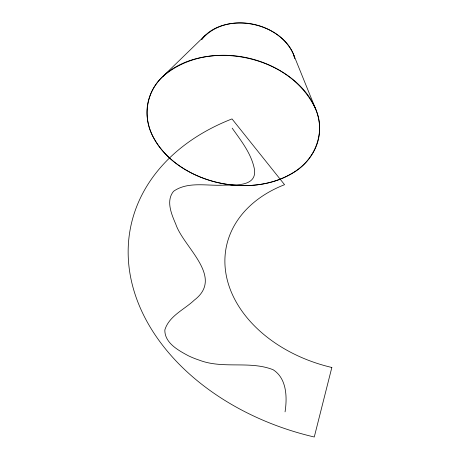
<?xml version="1.0" encoding="UTF-8"?>
<svg xmlns="http://www.w3.org/2000/svg" width="460" height="460" viewBox="0 0 460 460"><rect width="100%" height="100%" fill="white"/><g stroke="black" fill="none" stroke-linecap="round" stroke-linejoin="round"><path stroke-width="0.69" d="M285.062 411.855C287.281 397.394 286.867 378.436 273.096 369.719C249.694 360.467 223.129 369.288 199.439 360.209A68.086 49.956 11.9 0 1 188.318 355.741C178.342 350.342 164.577 342.976 164.835 329.941C169.113 315.865 184.299 309.649 194.292 300.138C224.601 277.058 183.638 247.635 175.772 224.152C171.534 214.251 165.715 200.899 173.546 191.302C187.714 181.269 206.649 186.007 222.916 185.179C233.95 184.834 256.542 187.203 254.558 169.901C251.723 154.037 241.258 140.984 232.179 128.156M201.744 39.485C225.509 11.057 278.547 21.143 293.394 54.113L315.847 109.537C326.088 132.923 314.398 161.029 292.577 173.086C269.514 186.852 240.844 188.341 215.205 181.959C190.256 175.444 166.031 160.764 153.502 137.574C142.318 117.95 146.027 91.482 163.007 76.331L205.562 35.029M163.007 76.331C208.449 37.283 290.904 54.895 315.847 109.537M293.394 54.113L294.578 57.759M201.693 39.451A50.094 36.754 11.9 0 1 253.259 24.397A50.094 36.754 11.9 0 1 294.808 58.684M331.838 367.477L314.272 437A229.684 168.527 11.9 0 1 132.503 285.482A229.684 168.527 11.9 0 1 232.007 118.916L284.567 184.69A131.985 96.841 11.9 0 0 227.384 280.404A131.985 96.841 11.9 0 0 331.838 367.477M178.825 165.451A87.17 63.957 11.9 0 0 318.504 138.851A87.17 63.957 11.9 0 0 202.526 57.236A87.17 63.957 11.9 0 0 178.825 165.451"/></g></svg>
